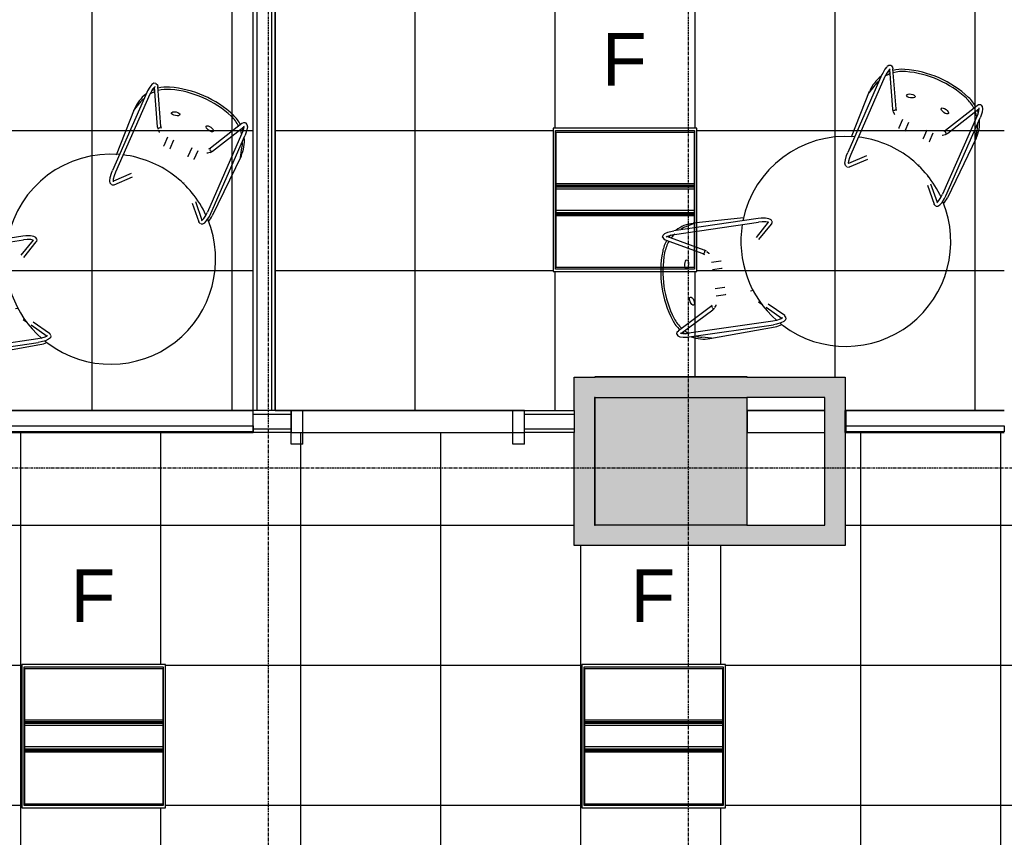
# Model space of a CAD drawing. Header units: inches. Extents: x 29752 to 32426, y -178 to 5722.
# Drawn here: x 30801.7 to 30970.5, y 5370.4 to 5510.6 of the extents above; entities that cross this region are included whole.
import ezdxf

# ---------------------------------------------------------------- set-up
doc = ezdxf.new("R2010")
doc.units = ezdxf.units.IN
doc.header["$MEASUREMENT"] = 0
doc.linetypes.add('Grid Line 1_2_', pattern=[0.875, 0.5, -0.125, 0.125, -0.125])
for name, color, linetype, lineweight in [('1900 Duke Street_2nd Flr_LINKED_dwg', 8, 'Continuous', 9), ('A-CLNG', 13, 'Continuous', 13), ('A-CLNG-PATT', 13, 'Continuous', 13), ('A-DOOR', 31, 'Continuous', 13), ('A-DOOR-FRAM', 31, 'Continuous', 20), ('A-GLAZ-CURT', 52, 'Continuous', 9), ('A-WALL', 113, 'Continuous', 13), ('A-WALL-PATT', 111, 'Continuous', 13), ('AE-WALLS-TENANT', 7, 'Continuous', 9), ('E-LITE-EQPM', 33, 'Continuous', 9), ('E-LITE-EQPM-IDEN', 33, 'Continuous', 9), ('I-FURN', 30, 'Continuous', 9), ('I-WALL', 2, 'Continuous', 13), ('S-GRID', 1, 'Continuous', 9)]:
    doc.layers.add(name, color=color, linetype=linetype, lineweight=lineweight)
doc.styles.add('Arial', font='arial.ttf', dxfattribs={"height": 9})
pattern_1 = [(0, (0, 0), (30.72, 7.68), [1.267, -21.773, 1.267, -21.773, -122.88]), (0, (0, 0), (30.72, 7.68), [-46.08, 1.267, -44.813, 1.267, -21.773, -53.76]), (0, (0, 0), (30.72, 7.68), [-115.2, 1.267, -14.093, 1.267, -37.133]), (120, (11.52, 3.84), (-22.0110751, 22.7643004), [1.267, -21.773, 1.267, -21.773, -122.88]), (120, (11.52, 3.84), (-22.0110751, 22.7643004), [-46.08, 1.267, -44.813, 1.267, -21.773, -53.76]), (120, (11.52, 3.84), (-22.0110751, 22.7643004), [-115.2, 1.267, -14.093, 1.267, -37.133]), (240, (15.36, 19.2), (-8.7089249, -30.4443004), [1.267, -21.773, 1.267, -21.773, -122.88]), (240, (15.36, 19.2), (-8.7089249, -30.4443004), [-46.08, 1.267, -44.813, 1.267, -21.773, -53.76]), (240, (15.36, 19.2), (-8.7089249, -30.4443004), [-115.2, 1.267, -14.093, 1.267, -37.133])]

# ---------------------------------------------------------------- blocks, each defined once
blk = doc.blocks.new('1900 Duke Street_2nd Flr_LINKED_dwg-5565117-FIRST FLOOR')
at = {"layer": 'AE-WALLS-TENANT'}
blk.add_line((1827.96, 1061), (1827.96, 1064.75), dxfattribs=at)
blk = doc.blocks.new('MEZ-Round_Top-Davis_Furniture-2 - 36x36x29-R-V5-FIRST FLOOR')
at = {"layer": 'I-FURN'}
for start, end in [(90, 119.8961), (61.5866, 90), (121.9688, 205.4242), (270, 59.1349), (207.4564, 265.6077), (267.9383, 270)]:
    blk.add_arc((0, 0), 18, start, end, dxfattribs=at)
blk = doc.blocks.new('HighTower_Eyes_Guest1 - HighTower_Eyes_Guest-V6-FIRST FLOOR')
at = {"layer": 'I-FURN'}
for p, q in [((-8.33, 8.67), (-6.04, 6.22)), ((-5.59, 6.65), (-7.92, 9.15)), ((7.92, 9.15), (5.59, 6.65)), ((6.04, 6.22), (8.32, 8.66)), ((-9.98, -4.11), (-9.58, 7.25)), ((-9.2, 7.02), (-9.2, -7.57)), ((-8.57, -7.57), (-8.57, 7.02)), ((8.57, 7.02), (8.57, -7.57)), ((9.2, -7.57), (9.2, 7.02)), ((-5.18, 5.3), (-5.12, 5.24)), ((-5.13, 5.25), (-4.92, 5.02)), ((-2.86, 4.23), (-2.86, 3.98)), ((9.68, 4.29), (9.98, -4.11)), ((-2.86, -0.3), (-2.86, -0.38)), ((-2.86, -0.38), (-2.86, -1.98)), ((-1.68, -0.38), (-1.68, -0.3)), ((-1.68, -1.98), (-1.68, -0.38)), ((1.68, -0.27), (1.68, -0.38)), ((1.68, -0.38), (1.68, -1.98)), ((2.86, -0.38), (2.86, -0.3)), ((2.86, -1.98), (2.86, -0.38)), ((-5.18, -2.92), (-8.39, -8.9)), ((-7.88, -9.26), (-4.63, -3.21)), ((-4.92, -2.56), (-5.14, -2.87)), ((-4.92, -2.56), (-4.89, -2.53)), ((-4.65, -3.26), (-4.41, -2.93)), ((4.41, -2.93), (4.65, -3.26)), ((4.62, -3.2), (7.88, -9.26)), ((5.12, -2.85), (4.92, -2.56)), ((8.39, -8.9), (5.17, -2.9)), ((-9.97, -3.84), (-9.57, -5.45)), ((9.97, -3.84), (9.57, -5.45))]:
    blk.add_line(p, q, dxfattribs=at)
at = {"layer": 'I-FURN', "flags": 128}
for points in [[(-8.39, 9.3), (-8.67, 9.19), (-8.9, 8.85), (-9.07, 8.31), (-9.18, 7.55), (-9.2, 7.02)], [(-8.25, 8.73), (-8.32, 8.62), (-8.44, 8.27), (-8.54, 7.66), (-8.57, 7.02)], [(-8.32, 9.33), (-7.96, 9.19), (-7.92, 9.15)], [(8.32, 9.33), (7.96, 9.19), (7.92, 9.15)], [(8.25, 8.73), (8.32, 8.62), (8.44, 8.27), (8.54, 7.66), (8.57, 7.02)], [(8.39, 9.3), (8.67, 9.19), (8.9, 8.85), (9.07, 8.31), (9.18, 7.55), (9.2, 7.02)], [(-4.85, -2.5), (-4.51, -2.22), (-4.44, -2.19)], [(4.85, -2.5), (4.51, -2.22), (4.44, -2.19)], [(-8.39, -9.63), (-8.73, -9.49), (-8.95, -9.15), (-9.11, -8.61), (-9.19, -7.87), (-9.2, -7.57)], [(-8.3, -9.03), (-8.37, -8.92), (-8.48, -8.56), (-8.56, -7.96), (-8.57, -7.57)], [(8.3, -9.03), (8.37, -8.92), (8.48, -8.56), (8.56, -7.96), (8.57, -7.57)], [(8.96, -9.11), (9.11, -8.61), (9.19, -7.87), (9.2, -7.57)], [(-8.39, -9.63), (-8.05, -9.49), (-7.88, -9.26)], [(8.39, -9.63), (8.05, -9.49), (7.88, -9.26)], [(8.39, -9.63), (8.73, -9.49), (8.93, -9.18)]]:
    blk.add_lwpolyline(points, dxfattribs=at)
at = {"layer": 'I-FURN'}
for centre, radius, start, end in [((-4.58, 7.08), 5, 164.1139, 178), ((-3.98, -4.32), 6, 178, 209.1866), ((3.98, -4.32), 6, 330.8167, 2), ((-3.75, -4), 6, 194, 202.8707), ((3.75, -4), 6, 337.1468, 346), ((-3.75, -4), 6, 215.8902, 224.3964), ((-3.98, -4.32), 6, 220.2362, 225.1278), ((3.75, -4), 6, 315.6037, 324.1108), ((3.98, -4.32), 6, 314.8722, 319.7638), ((-3.98, -4.32), 6, 231.1756, 250.5275), ((-3.75, -4), 6, 230.6301, 251.1082), ((0, 6.94), 17.94, 250.5275, 289.4725), ((0, 6.94), 17.94, 250.5275, 289.4725), ((0, 6.94), 17.57, 251.1082, 288.8918), ((3.75, -4), 6, 288.8918, 309.3845), ((3.98, -4.32), 6, 289.4725, 308.831)]:
    blk.add_arc(centre, radius, start, end, dxfattribs=at)
for centre, major_axis, ratio, start_param, end_param in [((-4.9, 5.45), (0.228, 0.213), 0.916448, 3.13187, 3.917268), ((-4.9, -3.07), (-0.275, 0.148), 0.846149, 5.894386, 6.283185), ((-4.91, -3.08), (-0.255, 0.181), 0.826969, 4.981649, 5.243448), ((-4.91, -3.08), (-0.255, 0.181), 0.826969, 3.672652, 4.719849), ((-4.91, -3.08), (-0.255, 0.181), 0.826969, 3.141593, 3.410852), ((4.91, -3.08), (0.255, 0.181), 0.826969, 2.348734, 2.610534), ((4.91, -3.08), (0.255, 0.181), 0.826969, 2.610534, 3.141593), ((4.91, -3.08), (0.255, 0.181), 0.826969, 1.147513, 2.086935), ((4.9, -3.05), (0.275, 0.148), 0.846149, 6.241028, 6.701117)]:
    blk.add_ellipse(centre, major_axis=major_axis, ratio=ratio, start_param=start_param, end_param=end_param, dxfattribs=at)
for centre, major_axis in [((-3.19, -6.22), (-0.731, 0.169)), ((3.19, -6.22), (0.731, 0.169))]:
    blk.add_ellipse(centre, major_axis=major_axis, ratio=0.429347, dxfattribs=at)
blk = doc.blocks.new('HighTower_Eyes_Guest1 - HighTower_Eyes_Guest-V7-FIRST FLOOR')
at = {"layer": 'I-FURN'}
for p, q in [((-8.39, 8.9), (-5.18, 2.92)), ((-4.63, 3.21), (-7.88, 9.26)), ((7.88, 9.26), (4.62, 3.2)), ((5.17, 2.9), (8.39, 8.9)), ((-9.2, 7.57), (-9.2, -7.02)), ((-8.57, -7.02), (-8.57, 7.57)), ((8.57, 7.57), (8.57, -7.02)), ((9.2, -7.02), (9.2, 7.57)), ((-9.97, 3.84), (-9.57, 5.45)), ((9.97, 3.84), (9.57, 5.45)), ((-9.98, 4.11), (-9.58, -7.25)), ((9.67, -4.57), (9.98, 4.11)), ((-5.14, 2.87), (-4.92, 2.56)), ((-4.41, 2.93), (-4.65, 3.26)), ((-2.86, 1.98), (-2.86, 0.38)), ((-1.68, 0.38), (-1.68, 1.98)), ((1.68, 1.98), (1.68, 0.38)), ((2.86, 0.38), (2.86, 1.98)), ((4.65, 3.26), (4.41, 2.93)), ((4.92, 2.56), (5.12, 2.85)), ((-2.86, 0.38), (-2.86, 0.3)), ((-1.68, 0.3), (-1.68, 0.38)), ((1.68, 0.38), (1.68, 0.3)), ((2.86, 0.3), (2.86, 0.38)), ((-4.93, -5.04), (-5.13, -5.25)), ((-2.86, -3.98), (-2.86, -4.45)), ((-1.68, -4.04), (-1.68, -3.94)), ((-6.04, -6.22), (-8.33, -8.67)), ((-7.92, -9.15), (-5.59, -6.65)), ((-5.12, -5.24), (-5.49, -5.63)), ((5.59, -6.65), (7.92, -9.15)), ((8.32, -8.66), (6.04, -6.22))]:
    blk.add_line(p, q, dxfattribs=at)
at = {"layer": 'I-FURN', "flags": 128}
for points in [[(-8.39, 9.63), (-8.73, 9.49), (-8.95, 9.15), (-9.11, 8.61), (-9.19, 7.87), (-9.2, 7.57)], [(-8.3, 9.03), (-8.37, 8.92), (-8.48, 8.56), (-8.56, 7.96), (-8.57, 7.57)], [(-8.39, 9.63), (-8.05, 9.49), (-7.88, 9.26)], [(8.39, 9.63), (8.05, 9.49), (7.88, 9.26)], [(8.3, 9.03), (8.37, 8.92), (8.48, 8.56), (8.56, 7.96), (8.57, 7.57)], [(8.39, 9.63), (8.73, 9.49), (8.95, 9.15), (9.11, 8.61), (9.19, 7.87), (9.2, 7.57)], [(-4.85, 2.5), (-4.51, 2.22), (-4.44, 2.19)], [(4.85, 2.5), (4.51, 2.22), (4.44, 2.19)], [(-8.39, -9.3), (-8.67, -9.19), (-8.9, -8.85), (-9.07, -8.31), (-9.18, -7.55), (-9.2, -7.02)], [(-8.25, -8.73), (-8.32, -8.62), (-8.44, -8.27), (-8.54, -7.66), (-8.57, -7.02)], [(8.25, -8.73), (8.32, -8.62), (8.44, -8.27), (8.54, -7.66), (8.57, -7.02)], [(8.39, -9.3), (8.67, -9.19), (8.9, -8.85), (9.07, -8.31), (9.18, -7.55), (9.2, -7.02)], [(-8.32, -9.33), (-7.96, -9.19), (-7.92, -9.15)], [(8.32, -9.33), (7.96, -9.19), (7.92, -9.15)]]:
    blk.add_lwpolyline(points, dxfattribs=at)
at = {"layer": 'I-FURN'}
for centre, radius, start, end in [((0, -6.94), 17.94, 70.5275, 109.4725), ((0, -6.94), 17.94, 70.5275, 109.4725), ((0, -6.94), 17.57, 71.1082, 108.8918), ((-3.98, 4.32), 6, 134.8722, 139.7638), ((-3.98, 4.32), 6, 109.4725, 128.8244), ((-3.75, 4), 6, 108.8918, 129.3699), ((3.75, 4), 6, 50.6155, 71.1082), ((3.98, 4.32), 6, 51.169, 70.5275), ((3.98, 4.32), 6, 40.2362, 45.1278), ((-3.98, 4.32), 6, 150.8134, 182), ((-3.75, 4), 6, 135.6036, 144.1098), ((3.75, 4), 6, 35.8892, 44.3963), ((3.98, 4.32), 6, 358, 29.1833), ((-3.75, 4), 6, 157.1293, 166), ((3.75, 4), 6, 14, 22.8532), ((-4.58, -7.08), 5, 182, 195.8861)]:
    blk.add_arc(centre, radius, start, end, dxfattribs=at)
for centre, major_axis in [((-3.19, 6.22), (0.731, 0.169)), ((3.19, 6.22), (-0.731, 0.169))]:
    blk.add_ellipse(centre, major_axis=major_axis, ratio=0.429347, dxfattribs=at)
for centre, major_axis, ratio, start_param, end_param in [((-4.9, 3.07), (0.275, 0.148), 0.846149, 3.361235, 3.623034), ((-4.91, 3.08), (0.255, 0.181), 0.826969, 3.472631, 3.657731), ((-4.91, 3.08), (0.255, 0.181), 0.826969, 3.751439, 3.919531), ((-4.91, 3.08), (0.255, 0.181), 0.826969, 4.02161, 4.18133), ((-4.91, 3.08), (0.255, 0.181), 0.826969, 4.704929, 5.752126), ((-4.91, 3.08), (0.255, 0.181), 0.826969, 6.013926, 6.283185), ((4.91, 3.08), (-0.255, 0.181), 0.826969, 0, 0.531059), ((4.91, 3.08), (-0.255, 0.181), 0.826969, 0.531059, 2.261027), ((4.9, 3.05), (-0.275, 0.148), 0.846149, 2.46333, 3.141593), ((-4.9, -5.45), (-0.228, 0.213), 0.916448, 5.769309, 6.292908), ((-4.9, -5.45), (-0.228, 0.213), 0.916448, 5.50751, 5.682501), ((-4.9, -5.45), (-0.228, 0.213), 0.916448, 5.24571, 5.418936), ((-4.9, -5.45), (-0.228, 0.213), 0.916448, 4.983911, 5.155535)]:
    blk.add_ellipse(centre, major_axis=major_axis, ratio=ratio, start_param=start_param, end_param=end_param, dxfattribs=at)
blk = doc.blocks.new('MEZ-Round_Top-Davis_Furniture-2 - 36x36x29-R-5845483-FIRST FLOOR')
at = {"layer": 'I-FURN'}
for start, end in [(90, 119.8961), (61.5866, 90), (121.9688, 205.4242), (270, 59.1349), (207.4564, 265.7435), (267.9383, 270)]:
    blk.add_arc((0, 0), 18, start, end, dxfattribs=at)
blk = doc.blocks.new('HighTower_Eyes_Guest1 - HighTower_Eyes_Guest-V8-FIRST FLOOR')
at = {"layer": 'I-FURN'}
for p, q in [((-8.33, 8.67), (-6.04, 6.22)), ((-5.59, 6.65), (-7.92, 9.15)), ((7.92, 9.15), (5.59, 6.65)), ((6.04, 6.22), (8.32, 8.66)), ((-9.98, -4.11), (-9.58, 7.25)), ((-9.2, 7.02), (-9.2, -7.57)), ((-8.57, -7.57), (-8.57, 7.02)), ((8.57, 7.02), (8.57, -7.57)), ((9.2, -7.57), (9.2, 7.02)), ((-5.18, 5.3), (-5.12, 5.24)), ((-5.13, 5.25), (-4.93, 5.04)), ((-2.86, 4.23), (-2.86, 3.98)), ((9.68, 4.29), (9.98, -4.11)), ((-2.86, -0.3), (-2.86, -0.38)), ((-2.86, -0.38), (-2.86, -1.98)), ((-1.68, -0.38), (-1.68, -0.3)), ((-1.68, -1.98), (-1.68, -0.38)), ((1.68, -0.3), (1.68, -0.38)), ((1.68, -0.38), (1.68, -1.98)), ((2.86, -0.38), (2.86, -0.3)), ((2.86, -1.98), (2.86, -0.38)), ((-5.18, -2.92), (-8.39, -8.9)), ((-7.88, -9.26), (-4.63, -3.21)), ((-4.92, -2.56), (-5.14, -2.87)), ((-4.92, -2.56), (-4.89, -2.53)), ((-4.65, -3.26), (-4.41, -2.93)), ((4.41, -2.93), (4.65, -3.26)), ((4.62, -3.2), (7.88, -9.26)), ((5.12, -2.85), (4.92, -2.56)), ((8.39, -8.9), (5.17, -2.9)), ((-9.97, -3.84), (-9.57, -5.45)), ((9.97, -3.84), (9.57, -5.45))]:
    blk.add_line(p, q, dxfattribs=at)
at = {"layer": 'I-FURN', "flags": 128}
for points in [[(-8.39, 9.3), (-8.67, 9.19), (-8.9, 8.85), (-9.07, 8.31), (-9.18, 7.55), (-9.2, 7.02)], [(-8.25, 8.73), (-8.32, 8.62), (-8.44, 8.27), (-8.54, 7.66), (-8.57, 7.02)], [(-8.32, 9.33), (-7.96, 9.19), (-7.92, 9.15)], [(8.32, 9.33), (7.96, 9.19), (7.92, 9.15)], [(8.25, 8.73), (8.32, 8.62), (8.44, 8.27), (8.54, 7.66), (8.57, 7.02)], [(8.39, 9.3), (8.67, 9.19), (8.9, 8.85), (9.07, 8.31), (9.18, 7.55), (9.2, 7.02)], [(-4.85, -2.5), (-4.51, -2.22), (-4.44, -2.19)], [(4.85, -2.5), (4.51, -2.22), (4.44, -2.19)], [(-8.39, -9.63), (-8.73, -9.49), (-8.95, -9.15), (-9.11, -8.61), (-9.19, -7.87), (-9.2, -7.57)], [(-8.3, -9.03), (-8.37, -8.92), (-8.48, -8.56), (-8.56, -7.96), (-8.57, -7.57)], [(8.3, -9.03), (8.37, -8.92), (8.48, -8.56), (8.56, -7.96), (8.57, -7.57)], [(8.39, -9.63), (8.73, -9.49), (8.95, -9.15), (9.11, -8.61), (9.19, -7.87), (9.2, -7.57)], [(-8.39, -9.63), (-8.05, -9.49), (-7.88, -9.26)], [(8.39, -9.63), (8.05, -9.49), (7.88, -9.26)]]:
    blk.add_lwpolyline(points, dxfattribs=at)
at = {"layer": 'I-FURN'}
for centre, radius, start, end in [((-4.58, 7.08), 5, 164.1139, 178), ((-3.98, -4.32), 6, 178, 209.1866), ((3.98, -4.32), 6, 330.8167, 2), ((-3.75, -4), 6, 194, 202.8707), ((3.75, -4), 6, 337.1468, 346), ((-3.75, -4), 6, 215.8902, 224.3964), ((-3.98, -4.32), 6, 220.2362, 225.1278), ((3.75, -4), 6, 315.6037, 324.1108), ((3.98, -4.32), 6, 314.8722, 319.7638), ((-3.98, -4.32), 6, 231.1756, 250.5275), ((-3.75, -4), 6, 230.6301, 251.1082), ((0, 6.94), 17.94, 250.5275, 289.4725), ((0, 6.94), 17.94, 250.5275, 289.4725), ((0, 6.94), 17.57, 251.1082, 288.8918), ((3.75, -4), 6, 288.8918, 309.3845), ((3.98, -4.32), 6, 289.4725, 308.831)]:
    blk.add_arc(centre, radius, start, end, dxfattribs=at)
for centre, major_axis, ratio, start_param, end_param in [((-4.9, 5.45), (0.228, 0.213), 0.916448, 3.13187, 3.917268), ((-4.9, -3.07), (-0.275, 0.148), 0.846149, 5.894386, 6.283185), ((-4.91, -3.08), (-0.255, 0.181), 0.826969, 4.981649, 5.243448), ((-4.91, -3.08), (-0.255, 0.181), 0.826969, 3.672652, 4.719849), ((-4.91, -3.08), (-0.255, 0.181), 0.826969, 3.141593, 3.410852), ((4.91, -3.08), (0.255, 0.181), 0.826969, 2.348734, 2.610534), ((4.91, -3.08), (0.255, 0.181), 0.826969, 2.610534, 3.141593), ((4.91, -3.08), (0.255, 0.181), 0.826969, 1.147513, 2.086935), ((4.9, -3.05), (0.275, 0.148), 0.846149, 6.241028, 6.701117)]:
    blk.add_ellipse(centre, major_axis=major_axis, ratio=ratio, start_param=start_param, end_param=end_param, dxfattribs=at)
for centre, major_axis in [((-3.19, -6.22), (-0.731, 0.169)), ((3.19, -6.22), (0.731, 0.169))]:
    blk.add_ellipse(centre, major_axis=major_axis, ratio=0.429347, dxfattribs=at)
blk = doc.blocks.new('HighTower_Eyes_Guest1 - HighTower_Eyes_Guest-V9-FIRST FLOOR')
at = {"layer": 'I-FURN'}
for p, q in [((-8.39, 8.9), (-5.18, 2.92)), ((-4.63, 3.21), (-7.88, 9.26)), ((7.88, 9.26), (4.62, 3.2)), ((5.17, 2.9), (8.39, 8.9)), ((-9.2, 7.57), (-9.2, -7.02)), ((-8.57, -7.02), (-8.57, 7.57)), ((8.57, 7.57), (8.57, -7.02)), ((9.2, -7.02), (9.2, 7.57)), ((-9.97, 3.84), (-9.57, 5.45)), ((9.97, 3.84), (9.57, 5.45)), ((-9.98, 4.11), (-9.58, -7.25)), ((9.67, -4.57), (9.98, 4.11)), ((-5.14, 2.87), (-4.92, 2.56)), ((-4.41, 2.93), (-4.65, 3.26)), ((-2.86, 1.98), (-2.86, 0.38)), ((-1.68, 0.38), (-1.68, 1.98)), ((1.68, 1.98), (1.68, 0.38)), ((2.86, 0.38), (2.86, 1.98)), ((4.65, 3.26), (4.41, 2.93)), ((4.92, 2.56), (5.12, 2.85)), ((-2.86, 0.38), (-2.86, 0.3)), ((-1.68, 0.3), (-1.68, 0.38)), ((1.68, 0.38), (1.68, 0.3)), ((2.86, 0.3), (2.86, 0.38)), ((-4.93, -5.04), (-5.13, -5.25)), ((-2.86, -3.98), (-2.86, -4.45)), ((-1.68, -4.04), (-1.68, -3.98)), ((-6.04, -6.22), (-8.33, -8.67)), ((-7.92, -9.15), (-5.59, -6.65)), ((-5.12, -5.24), (-5.49, -5.63)), ((5.59, -6.65), (7.92, -9.15)), ((8.32, -8.66), (6.04, -6.22))]:
    blk.add_line(p, q, dxfattribs=at)
at = {"layer": 'I-FURN', "flags": 128}
for points in [[(-8.39, 9.63), (-8.73, 9.49), (-8.95, 9.15), (-9.11, 8.61), (-9.19, 7.87), (-9.2, 7.57)], [(-8.3, 9.03), (-8.37, 8.92), (-8.48, 8.56), (-8.56, 7.96), (-8.57, 7.57)], [(-8.39, 9.63), (-8.05, 9.49), (-7.88, 9.26)], [(8.39, 9.63), (8.05, 9.49), (7.88, 9.26)], [(8.3, 9.03), (8.37, 8.92), (8.48, 8.56), (8.56, 7.96), (8.57, 7.57)], [(8.39, 9.63), (8.73, 9.49), (8.95, 9.15), (9.11, 8.61), (9.19, 7.87), (9.2, 7.57)], [(-4.85, 2.5), (-4.51, 2.22), (-4.44, 2.19)], [(4.85, 2.5), (4.51, 2.22), (4.44, 2.19)], [(-8.39, -9.3), (-8.67, -9.19), (-8.9, -8.85), (-9.07, -8.31), (-9.18, -7.55), (-9.2, -7.02)], [(-8.25, -8.73), (-8.32, -8.62), (-8.44, -8.27), (-8.54, -7.66), (-8.57, -7.02)], [(8.25, -8.73), (8.32, -8.62), (8.44, -8.27), (8.54, -7.66), (8.57, -7.02)], [(8.39, -9.3), (8.67, -9.19), (8.9, -8.85), (9.07, -8.31), (9.18, -7.55), (9.2, -7.02)], [(-8.32, -9.33), (-7.96, -9.19), (-7.92, -9.15)], [(8.32, -9.33), (7.96, -9.19), (7.92, -9.15)]]:
    blk.add_lwpolyline(points, dxfattribs=at)
at = {"layer": 'I-FURN'}
for centre, radius, start, end in [((0, -6.94), 17.94, 70.5275, 109.4725), ((0, -6.94), 17.94, 70.5275, 109.4725), ((0, -6.94), 17.57, 71.1082, 108.8918), ((-3.98, 4.32), 6, 134.8722, 139.7638), ((-3.98, 4.32), 6, 109.4725, 128.8244), ((-3.75, 4), 6, 108.8918, 129.3699), ((3.75, 4), 6, 50.6155, 71.1082), ((3.98, 4.32), 6, 51.169, 70.5275), ((3.98, 4.32), 6, 40.2362, 45.1278), ((-3.98, 4.32), 6, 150.8134, 182), ((-3.75, 4), 6, 135.6036, 144.1098), ((3.75, 4), 6, 35.8892, 44.3963), ((3.98, 4.32), 6, 358, 29.1833), ((-3.75, 4), 6, 157.1293, 166), ((3.75, 4), 6, 14, 22.8532), ((-4.58, -7.08), 5, 182, 195.8861)]:
    blk.add_arc(centre, radius, start, end, dxfattribs=at)
for centre, major_axis in [((-3.19, 6.22), (0.731, 0.169)), ((3.19, 6.22), (-0.731, 0.169))]:
    blk.add_ellipse(centre, major_axis=major_axis, ratio=0.429347, dxfattribs=at)
for centre, major_axis, ratio, start_param, end_param in [((-4.9, 3.07), (0.275, 0.148), 0.846149, 3.361235, 3.623034), ((-4.91, 3.08), (0.255, 0.181), 0.826969, 3.472631, 3.657731), ((-4.91, 3.08), (0.255, 0.181), 0.826969, 3.751439, 3.919531), ((-4.91, 3.08), (0.255, 0.181), 0.826969, 4.02161, 4.18133), ((-4.91, 3.08), (0.255, 0.181), 0.826969, 4.704929, 5.752126), ((-4.91, 3.08), (0.255, 0.181), 0.826969, 6.013926, 6.283185), ((4.91, 3.08), (-0.255, 0.181), 0.826969, 0, 0.531059), ((4.91, 3.08), (-0.255, 0.181), 0.826969, 0.531059, 2.261027), ((4.9, 3.05), (-0.275, 0.148), 0.846149, 2.46333, 3.141593), ((-4.9, -5.45), (-0.228, 0.213), 0.916448, 6.031109, 6.292908), ((-4.9, -5.45), (-0.228, 0.213), 0.916448, 5.769309, 5.985809), ((-4.9, -5.45), (-0.228, 0.213), 0.916448, 5.50751, 5.682501), ((-4.9, -5.45), (-0.228, 0.213), 0.916448, 5.24571, 5.418936), ((-4.9, -5.45), (-0.228, 0.213), 0.916448, 4.983911, 5.155535)]:
    blk.add_ellipse(centre, major_axis=major_axis, ratio=ratio, start_param=start_param, end_param=end_param, dxfattribs=at)
blk = doc.blocks.new('Single Flush - OTJ_SOLIDFLUSH_ALUM-5854609-FIRST FLOOR')
at = {"layer": 'A-DOOR-FRAM'}
for p, q in [((-20, 3.875), (-20, -1.875)), ((-20, 3.875), (-18, 3.875)), ((-18, 3.875), (-18, -1.875)), ((18.000004, 3.875), (18.000004, -1.875)), ((18.000004, 3.875), (20.000004, 3.875)), ((20.000004, 3.875), (20.000004, -1.875)), ((-20, -1.875), (-18, -1.875)), ((18.000004, -1.875), (20.000004, -1.875))]:
    blk.add_line(p, q, dxfattribs=at)
blk = doc.blocks.new('System Panel - Glazed-6073829-FIRST FLOOR')
at = {"layer": 'A-GLAZ-CURT', "lineweight": 13}
for p, q in [((-40.375, -1.75), (-40.375, -0.75)), ((-40.375, -0.75), (40.375, -0.75)), ((40.375, -0.75), (40.375, -1.75)), ((40.375, -1.75), (-40.375, -1.75))]:
    blk.add_line(p, q, dxfattribs=at)
blk = doc.blocks.new('System Panel - Glazed-6073234-FIRST FLOOR')
at = {"layer": 'A-GLAZ-CURT', "lineweight": 13}
for p, q in [((-13.59, -1.75), (-13.59, -0.75)), ((-13.59, -0.75), (13.59, -0.75)), ((13.59, -0.75), (13.59, -1.75)), ((13.59, -1.75), (-13.59, -1.75))]:
    blk.add_line(p, q, dxfattribs=at)
blk = doc.blocks.new('L-Recessed-Axis-Plano - 2 X 2-4550865-FIRST FLOOR')
at = {"layer": 'E-LITE-EQPM'}
for p, q in [((11.91, 11.87), (-11.91, 11.87)), ((-11.91, 11.87), (-11.91, -11.88)), ((11.91, -11.88), (11.91, 11.87)), ((-11.88, -11.56), (-11.88, 11.56)), ((-11.88, 11.56), (11.87, 11.56)), ((11.87, 11.56), (11.87, -11.56)), ((-11.88, 2.74), (11.87, 2.74)), ((11.87, 2.51), (-11.88, 2.51)), ((-11.88, 2.3), (11.87, 2.3)), ((-11.88, 2.2), (11.87, 2.2)), ((-11.88, 1.83), (11.87, 1.83)), ((-11.88, -1.83), (11.87, -1.83)), ((-11.88, -2.2), (11.87, -2.2)), ((-11.88, -2.3), (11.87, -2.3)), ((-11.88, -2.51), (11.87, -2.51)), ((-11.88, -2.74), (11.87, -2.74)), ((11.87, -11.56), (-11.88, -11.56)), ((-11.91, -11.88), (11.91, -11.88))]:
    blk.add_line(p, q, dxfattribs=at)

msp = doc.modelspace()

# ---------------------------------------------------------------- hatches: boundary and pattern name
at = {"layer": 'A-CLNG-PATT'}
h = msp.add_hatch(dxfattribs=at)
h.set_pattern_fill('FP_6', color=256, style=0, pattern_type=2)
h.set_pattern_definition([(270, (30766.112, 5539.56), (-24, -1e-15), []), (180, (30766.112, 5539.56), (3e-15, 24), [])])
h.paths.add_polyline_path([(30720.99, 5443.56), (30841.74, 5443.56), (30841.74, 5599.56), (30842.36, 5599.56), (30842.36, 5599.69), (30830.36, 5599.69), (30830.36, 5625.19), (30802.55, 5625.19), (30802.55, 5631.19), (30718.11, 5631.19), (30718.11, 5443.56)], flags=0)
h.paths.add_polyline_path([(30790.3, 5467.4), (30765.67, 5467.4), (30765.67, 5491.97), (30790.3, 5491.97), (30790.3, 5471.5)], flags=0)
h.paths.add_polyline_path([(30790.3, 5563.4), (30765.67, 5563.4), (30765.67, 5587.97), (30790.3, 5587.97)], flags=0)
h = msp.add_hatch(dxfattribs=at)
h.set_pattern_fill('FP_7', color=256, style=0, pattern_type=2)
h.set_pattern_definition([(90, (30893.487, 5539.56), (24, -1e-15), []), (0, (30893.487, 5539.56), (0, -24), [])])
h.paths.add_polyline_path([(30848.24, 5443.56), (30896.76, 5443.56), (30896.76, 5449.31), (30900.38, 5449.31), (30900.38, 5449.44), (30926.38, 5449.44), (30926.38, 5449.31), (30943.22, 5449.31), (30943.22, 5443.56), (30970.52, 5443.56), (30970.52, 5631.69), (30886.17, 5631.69), (30886.17, 5625.19), (30858.36, 5625.19), (30858.35, 5599.69), (30845.49, 5599.69), (30845.49, 5443.56)], flags=0)
h.paths.add_polyline_path([(30900.26, 5443.56), (30900.38, 5443.56), (30900.38, 5445.81), (30900.26, 5445.81)], flags=0)
h.paths.add_polyline_path([(30926.38, 5443.56), (30939.72, 5443.56), (30939.72, 5445.81), (30926.38, 5445.81)], flags=0)
h.paths.add_polyline_path([(30901.38, 5467.4), (30893.17, 5467.4), (30893.17, 5491.97), (30917.8, 5491.97), (30917.8, 5467.4), (30907.89, 5467.4)], flags=0)
h.paths.add_polyline_path([(30893.17, 5563.4), (30893.17, 5587.97), (30917.8, 5587.97), (30917.8, 5563.4), (30914.4, 5563.4)], flags=0)
h = msp.add_hatch(dxfattribs=at)
h.set_pattern_fill('FP_13', color=256, style=0, pattern_type=2)
h.set_pattern_definition([(0, (30729.893, 4895.936), (0, -24), []), (270, (30729.893, 4895.936), (-24, -1e-15), [])])
h.paths.add_polyline_path([(30497.59, 4391.69), (30510.55, 4391.69), (30510.55, 4391.81), (30542.36, 4391.81), (30542.36, 4417.69), (30570.36, 4417.69), (30570.36, 4391.81), (30902.4, 4391.81), (30902.4, 4417.69), (30930.4, 4417.69), (30930.4, 4391.81), (31013.92, 4391.81), (31013.92, 4391.69), (31022.24, 4391.73), (31022.24, 4417.69), (31022.49, 4417.69), (31022.49, 4626.32), (31347.05, 4626.32), (31347.05, 4626.45), (31372.8, 4626.45), (31372.8, 4826.64), (31347.05, 4826.64), (31347.05, 4854.64), (31372.8, 4854.64), (31372.8, 5330.06), (31347.05, 5330.07), (31347.05, 5358.06), (31365.05, 5358.06), (31365.05, 5398.44), (31370.55, 5398.44), (31370.55, 5423.19), (31351.55, 5423.19), (31351.55, 5439.81), (30943.22, 5439.81), (30943.22, 5420.44), (30896.76, 5420.44), (30896.76, 5439.81), (30570.3, 5439.81), (30570.3, 5419.69), (30542.3, 5419.69), (30542.3, 5445.73), (30210.42, 5445.69), (30210.4, 5405.73), (30179.74, 5405.73), (30179.74, 5405.37), (30180.42, 5405.37), (30180.42, 5336.37), (30767.55, 5336.37), (30767.55, 4691.31), (30210.49, 4691.31), (30210.52, 4391.81), (30242.49, 4391.81), (30242.49, 4391.69), (30298.24, 4391.69), (30298.24, 4391.81), (30326.48, 4391.81), (30326.48, 4391.69), (30426.24, 4391.69), (30426.24, 4391.81), (30454.17, 4391.81), (30454.17, 4391.69)], flags=0)
h.paths.add_polyline_path([(30609.42, 4439.65), (30609.42, 4464.22), (30634.05, 4464.22), (30634.05, 4439.65), (30627.85, 4439.65)], flags=0)
h.paths.add_polyline_path([(30249.08, 4439.65), (30249.08, 4464.22), (30273.71, 4464.22), (30273.71, 4439.65), (30263.14, 4439.65)], flags=0)
h.paths.add_polyline_path([(30497.59, 4439.65), (30489.42, 4439.65), (30489.42, 4464.22), (30514.05, 4464.22), (30514.05, 4439.65)], flags=0)
h.paths.add_polyline_path([(30380.36, 4439.65), (30369.08, 4439.65), (30369.08, 4464.22), (30393.71, 4464.22), (30393.71, 4439.65), (30386.88, 4439.65)], flags=0)
h.paths.add_polyline_path([(30729.74, 4439.65), (30729.74, 4464.22), (30754.37, 4464.22), (30754.37, 4439.65), (30732.05, 4439.65)], flags=0)
h.paths.add_polyline_path([(30994.7, 4439.65), (30970.08, 4439.65), (30970.08, 4464.22), (30994.7, 4464.22), (30994.7, 4457.84)], flags=0)
h.paths.add_polyline_path([(30862.3, 4439.65), (30849.68, 4439.65), (30849.68, 4464.22), (30874.31, 4464.22), (30874.31, 4439.65), (30868.82, 4439.65)], flags=0)
h.paths.add_polyline_path([(30249.08, 4535.65), (30249.08, 4560.22), (30273.71, 4560.22), (30273.71, 4535.65), (30263.14, 4535.65)], flags=0)
h.paths.add_polyline_path([(30369.08, 4535.65), (30369.08, 4560.22), (30393.71, 4560.22), (30393.71, 4535.65), (30380.36, 4535.65)], flags=0)
h.paths.add_polyline_path([(30514.05, 4535.65), (30489.42, 4535.65), (30489.42, 4560.22), (30514.05, 4560.22), (30514.05, 4544.9)], flags=0)
h.paths.add_polyline_path([(30627.85, 4535.65), (30609.42, 4535.65), (30609.42, 4560.22), (30634.05, 4560.22), (30634.05, 4535.65)], flags=0)
h.paths.add_polyline_path([(30729.74, 4535.65), (30729.74, 4560.22), (30754.37, 4560.22), (30754.37, 4535.65), (30732.05, 4535.65)], flags=0)
h.paths.add_polyline_path([(30862.3, 4535.65), (30849.68, 4535.65), (30849.68, 4560.22), (30874.31, 4560.22), (30874.31, 4535.65)], flags=0)
h.paths.add_polyline_path([(30994.7, 4535.65), (30970.08, 4535.65), (30970.08, 4560.22), (30994.7, 4560.22), (30994.7, 4557.34)], flags=0)
h.paths.add_polyline_path([(30273.71, 4631.65), (30249.08, 4631.65), (30249.08, 4656.22), (30273.71, 4656.22)], flags=0)
h.paths.add_polyline_path([(30369.08, 4631.65), (30369.08, 4656.22), (30393.71, 4656.22), (30393.71, 4631.65), (30393.39, 4631.65)], flags=0)
h.paths.add_polyline_path([(30497.59, 4631.65), (30489.42, 4631.65), (30489.42, 4656.22), (30514.05, 4656.22), (30514.05, 4631.65)], flags=0)
h.paths.add_polyline_path([(30609.42, 4631.65), (30609.42, 4656.22), (30634.05, 4656.22), (30634.05, 4631.65)], flags=0)
h.paths.add_polyline_path([(30729.74, 4631.65), (30729.74, 4656.22), (30754.37, 4656.22), (30754.37, 4631.65), (30732.05, 4631.65)], flags=0)
h.paths.add_polyline_path([(30992.56, 4631.65), (30970.08, 4631.65), (30970.08, 4656.22), (30994.7, 4656.22), (30994.7, 4631.65), (30994.08, 4631.65)], flags=0)
h.paths.add_polyline_path([(30849.68, 4631.65), (30849.68, 4656.22), (30874.31, 4656.22), (30874.31, 4631.65), (30862.3, 4631.65)], flags=0)
h.paths.add_polyline_path([(31306.7, 4655.47), (31282.08, 4655.47), (31282.08, 4680.03), (31306.7, 4680.03), (31306.7, 4656.84)], flags=0)
h.paths.add_polyline_path([(31200.96, 4655.47), (31186.08, 4655.47), (31186.08, 4680.03), (31210.7, 4680.03), (31210.7, 4655.47)], flags=0)
h.paths.add_polyline_path([(31096.76, 4655.47), (31090.08, 4655.47), (31090.08, 4680.03), (31114.7, 4680.03), (31114.7, 4655.47)], flags=0)
h.paths.add_polyline_path([(30853.39, 4695.06), (30850.18, 4695.06), (30850.18, 4725.06), (30883.18, 4725.06), (30883.18, 4695.06), (30854.57, 4695.06)], flags=0)
h.paths.add_polyline_path([(31306.7, 4775.47), (31282.08, 4775.47), (31282.08, 4800.03), (31306.7, 4800.03), (31306.7, 4781.22)], flags=0)
h.paths.add_polyline_path([(31018.61, 4775.47), (30994.08, 4775.47), (30994.08, 4800.03), (31018.7, 4800.03), (31018.7, 4775.47)], flags=0)
h.paths.add_polyline_path([(31090.08, 4775.47), (31090.08, 4800.03), (31114.7, 4800.03), (31114.7, 4775.47), (31096.76, 4775.47)], flags=0)
h.paths.add_polyline_path([(31200.96, 4775.47), (31186.08, 4775.47), (31186.08, 4800.03), (31210.7, 4800.03), (31210.7, 4775.47), (31202.9, 4775.47)], flags=0)
h.paths.add_polyline_path([(30922.7, 4775.47), (30898.08, 4775.47), (30898.08, 4800.03), (30922.7, 4800.03), (30922.7, 4781.22)], flags=0)
h.paths.add_polyline_path([(30810.2, 4775.47), (30802.08, 4775.47), (30802.08, 4800.03), (30826.7, 4800.03), (30826.7, 4775.47)], flags=0)
h.paths.add_polyline_path([(30802.08, 4895.47), (30802.08, 4920.03), (30826.7, 4920.03), (30826.7, 4895.47), (30806.96, 4895.47)], flags=0)
h.paths.add_polyline_path([(30920.92, 4895.47), (30898.08, 4895.47), (30898.08, 4920.03), (30922.7, 4920.03), (30922.7, 4895.47)], flags=0)
h.paths.add_polyline_path([(31018.61, 4895.47), (30994.08, 4895.47), (30994.08, 4920.03), (31018.7, 4920.03), (31018.7, 4895.47)], flags=0)
h.paths.add_polyline_path([(31210.7, 4895.47), (31186.08, 4895.47), (31186.08, 4920.03), (31210.7, 4920.03), (31210.7, 4905.59)], flags=0)
h.paths.add_polyline_path([(31090.08, 4895.47), (31090.08, 4920.03), (31114.7, 4920.03), (31114.7, 4895.47), (31096.76, 4895.47)], flags=0)
h.paths.add_polyline_path([(31282.08, 4895.47), (31282.08, 4920.03), (31306.7, 4920.03), (31306.7, 4895.47), (31292.14, 4895.47)], flags=0)
h.paths.add_polyline_path([(30802.08, 5015.47), (30802.08, 5040.03), (30826.7, 5040.03), (30826.7, 5015.47), (30810.2, 5015.47)], flags=0)
h.paths.add_polyline_path([(30898.08, 5015.47), (30898.08, 5040.03), (30922.7, 5040.03), (30922.7, 5015.47), (30914.4, 5015.47)], flags=0)
h.paths.add_polyline_path([(31305.17, 5015.47), (31282.08, 5015.47), (31282.08, 5040.03), (31306.7, 5040.03), (31306.7, 5015.47)], flags=0)
h.paths.add_polyline_path([(31114.7, 5015.47), (31090.08, 5015.47), (31090.08, 5040.03), (31114.7, 5040.03)], flags=0)
h.paths.add_polyline_path([(31018.7, 5015.47), (30994.08, 5015.47), (30994.08, 5040.03), (31018.7, 5040.03)], flags=0)
h.paths.add_polyline_path([(31210.7, 5015.47), (31186.08, 5015.47), (31186.08, 5040.03), (31210.7, 5040.03)], flags=0)
h.paths.add_polyline_path([(30846.74, 5094.91), (30846.55, 5094.91), (30846.55, 5124.91), (30876.55, 5124.91), (30876.55, 5094.91), (30852.74, 5094.91)], flags=0)
h.paths.add_polyline_path([(31227.01, 5105.56), (31202.8, 5105.56), (31202.8, 5131.56), (31228.8, 5131.56), (31228.8, 5105.56)], flags=0)
h.paths.add_polyline_path([(31306.7, 5135.47), (31282.08, 5135.47), (31282.08, 5160.03), (31306.7, 5160.03), (31306.7, 5154.35)], flags=0)
h.paths.add_polyline_path([(31210.7, 5135.47), (31186.08, 5135.47), (31186.08, 5160.03), (31210.7, 5160.03), (31210.7, 5154.35)], flags=0)
h.paths.add_polyline_path([(30802.08, 5135.47), (30802.08, 5160.03), (30826.7, 5160.03), (30826.7, 5135.47), (30810.2, 5135.47)], flags=0)
h.paths.add_polyline_path([(30898.08, 5135.47), (30898.08, 5160.03), (30922.7, 5160.03), (30922.7, 5135.47), (30914.4, 5135.47)], flags=0)
h.paths.add_polyline_path([(30994.08, 5135.47), (30994.08, 5160.03), (31018.7, 5160.03), (31018.7, 5135.47), (31005.58, 5135.47)], flags=0)
h.paths.add_polyline_path([(31114.7, 5135.47), (31090.08, 5135.47), (31090.08, 5160.03), (31114.7, 5160.03), (31114.7, 5154.35)], flags=0)
h.paths.add_polyline_path([(30802.08, 5255.47), (30802.08, 5280.03), (30826.7, 5280.03), (30826.7, 5255.47), (30810.2, 5255.47)], flags=0)
h.paths.add_polyline_path([(30898.08, 5255.47), (30898.08, 5280.03), (30922.7, 5280.03), (30922.7, 5255.47), (30914.4, 5255.47)], flags=0)
h.paths.add_polyline_path([(31305.17, 5255.47), (31282.08, 5255.47), (31282.08, 5280.03), (31306.7, 5280.03), (31306.7, 5255.47)], flags=0)
h.paths.add_polyline_path([(31018.7, 5255.47), (30994.08, 5255.47), (30994.08, 5280.03), (31018.7, 5280.03), (31018.7, 5278.72)], flags=0)
h.paths.add_polyline_path([(31090.08, 5255.47), (31090.08, 5280.03), (31114.7, 5280.03), (31114.7, 5255.47), (31096.76, 5255.47)], flags=0)
h.paths.add_polyline_path([(31210.7, 5255.47), (31186.08, 5255.47), (31186.08, 5280.03), (31210.7, 5280.03), (31210.7, 5278.72)], flags=0)
h.paths.add_polyline_path([(31205.23, 5336.12), (31205.05, 5336.12), (31205.05, 5362.12), (31231.05, 5362.12), (31231.05, 5336.12), (31210.7, 5336.12)], flags=0)
h.paths.add_polyline_path([(30225.51, 5375.45), (30225.51, 5400.01), (30250.13, 5400.01), (30250.13, 5375.45), (30237.08, 5375.45)], flags=0)
h.paths.add_polyline_path([(30321.51, 5375.45), (30321.51, 5400.01), (30346.13, 5400.01), (30346.13, 5375.45), (30341.29, 5375.45)], flags=0)
h.paths.add_polyline_path([(30538.13, 5375.45), (30513.51, 5375.45), (30513.51, 5400.01), (30538.13, 5400.01), (30538.13, 5375.47)], flags=0)
h.paths.add_polyline_path([(30417.51, 5375.45), (30417.51, 5400.01), (30442.13, 5400.01), (30442.13, 5375.45)], flags=0)
h.paths.add_polyline_path([(30633.67, 5375.47), (30609.05, 5375.47), (30609.05, 5400.03), (30633.67, 5400.03)], flags=0)
h.paths.add_polyline_path([(30705.05, 5375.47), (30705.05, 5400.03), (30729.67, 5400.03), (30729.67, 5375.47), (30706, 5375.47)], flags=0)
h.paths.add_polyline_path([(31018.61, 5375.47), (30994.08, 5375.47), (30994.08, 5400.03), (31018.7, 5400.03), (31018.7, 5375.47)], flags=0)
h.paths.add_polyline_path([(31205.05, 5375.47), (31186.08, 5375.47), (31186.08, 5400.03), (31210.7, 5400.03), (31210.7, 5375.47), (31205.23, 5375.47)], flags=0)
h.paths.add_polyline_path([(31306.7, 5375.47), (31282.08, 5375.47), (31282.08, 5400.03), (31306.7, 5400.03)], flags=0)
h.paths.add_polyline_path([(30802.08, 5375.47), (30802.08, 5400.03), (30826.7, 5400.03), (30826.7, 5375.47), (30810.2, 5375.47)], flags=0)
h.paths.add_polyline_path([(31090.08, 5375.47), (31090.08, 5400.03), (31114.7, 5400.03), (31114.7, 5375.47)], flags=0)
h.paths.add_polyline_path([(30922.7, 5375.47), (30898.08, 5375.47), (30898.08, 5400.03), (30922.7, 5400.03)], flags=0)
h.paths.add_polyline_path([(30939.72, 5423.94), (30939.72, 5439.81), (30926.38, 5439.81), (30926.38, 5423.94)], flags=0)
h.paths.add_polyline_path([(30900.26, 5423.94), (30900.38, 5423.94), (30900.38, 5439.81), (30900.26, 5439.81)], flags=0)
at = {"layer": 'A-WALL'}
h = msp.add_hatch(color=250, dxfattribs=at)
h.paths.add_polyline_path([(30924.38, 5423.94), (30926.38, 5423.94), (30926.38, 5445.81), (30900.38, 5445.81), (30900.38, 5423.94), (30914.4, 5423.94)], flags=0)
h.paths.add_polyline_path([(30924.38, 5449.31), (30926.38, 5449.31), (30926.38, 5449.44), (30900.38, 5449.44), (30900.38, 5449.31), (30917.8, 5449.31)], flags=0)
at = {"layer": 'A-WALL-PATT', "lineweight": 9}
h = msp.add_hatch(dxfattribs=at)
h.set_pattern_fill('FP_1', color=256, style=0, pattern_type=2)
h.set_pattern_definition(pattern_1)
h.paths.add_polyline_path([(30841.74, 5443.56), (30842.36, 5443.56), (30842.36, 5599.56), (30841.74, 5599.56), (30841.74, 5443.85)], flags=0)
h = msp.add_hatch(dxfattribs=at)
h.set_pattern_fill('FP_1', color=256, style=0, pattern_type=2)
h.set_pattern_definition(pattern_1)
h.paths.add_polyline_path([(30845.49, 5443.56), (30845.49, 5599.56), (30844.86, 5599.56), (30844.86, 5443.56)], flags=0)
for points in [[(30896.76, 5423.94), (30900.26, 5423.94), (30900.26, 5449.31), (30896.76, 5449.31), (30896.76, 5424.25)], [(30939.72, 5445.81), (30939.72, 5449.31), (30900.26, 5449.31), (30900.26, 5445.81), (30926.38, 5445.81)], [(30943.22, 5420.44), (30943.22, 5449.31), (30939.72, 5449.31), (30939.72, 5420.44)], [(30939.72, 5420.44), (30939.72, 5423.94), (30896.76, 5423.94), (30896.76, 5420.44), (30926.38, 5420.44)]]:
    msp.add_hatch(color=7, dxfattribs=at).paths.add_polyline_path(points, flags=0)
h = msp.add_hatch(dxfattribs=at)
h.set_pattern_fill('FP_1', color=256, style=0, pattern_type=2)
h.set_pattern_definition(pattern_1)
h.paths.add_polyline_path([(30893.17, 5442.94), (30896.76, 5442.94), (30896.76, 5443.56), (30888.24, 5443.56), (30888.24, 5442.94)], flags=0)
h.paths.add_polyline_path([(30714.36, 5442.94), (30714.99, 5442.94), (30714.99, 5443.56), (30714.36, 5443.56)], flags=0)
h.paths.add_polyline_path([(30717.49, 5442.94), (30720.99, 5442.94), (30720.99, 5443.56), (30717.49, 5443.56), (30717.49, 5443.25)], flags=0)
h.paths.add_polyline_path([(30841.74, 5442.94), (30848.24, 5442.94), (30848.24, 5443.56), (30841.74, 5443.56)], flags=0)
h.paths.add_polyline_path([(30579.11, 5442.94), (30583.24, 5442.94), (30583.24, 5443.56), (30578.49, 5443.56), (30578.49, 5442.94)], flags=0)
h.paths.add_polyline_path([(30569.61, 5442.94), (30575.99, 5442.94), (30575.99, 5443.56), (30569.61, 5443.56)], flags=0)
h = msp.add_hatch(dxfattribs=at)
h.set_pattern_fill('FP_1', color=256, style=0, pattern_type=2)
h.set_pattern_definition(pattern_1)
h.paths.add_polyline_path([(31104.42, 5439.81), (31104.42, 5440.44), (31097.05, 5440.44), (31097.05, 5439.81), (31100.8, 5439.81)], flags=0)
h.paths.add_polyline_path([(31351.55, 5439.81), (31352.17, 5439.81), (31352.17, 5440.44), (31348.17, 5440.44), (31348.17, 5439.81)], flags=0)
h.paths.add_polyline_path([(30971.14, 5439.81), (30977.17, 5439.81), (30977.17, 5440.44), (30970.52, 5440.44), (30970.52, 5439.81)], flags=0)
h.paths.add_polyline_path([(30943.22, 5439.81), (30943.35, 5439.81), (30943.35, 5440.44), (30943.22, 5440.44), (30943.22, 5439.94)], flags=0)
h.paths.add_polyline_path([(31227.42, 5439.81), (31228.05, 5439.81), (31228.05, 5440.1), (31224.3, 5440.1), (31224.3, 5439.81), (31227.01, 5439.81)], flags=0)

# ---------------------------------------------------------------- linework, layer by layer
at = {"layer": 'A-CLNG'}
for p, q in [((30917.8, 5491.97), (30893.17, 5491.97)), ((30893.17, 5491.97), (30893.17, 5467.4)), ((30917.8, 5467.4), (30917.8, 5491.97)), ((30893.17, 5467.4), (30917.8, 5467.4)), ((30900.38, 5443.56), (30900.26, 5443.56)), ((30939.72, 5443.56), (30926.38, 5443.56)), ((30900.26, 5439.81), (30900.38, 5439.81)), ((30926.38, 5439.81), (30939.72, 5439.81)), ((30826.7, 5400.03), (30802.08, 5400.03)), ((30802.08, 5400.03), (30802.08, 5375.47)), ((30826.7, 5375.47), (30826.7, 5400.03)), ((30922.7, 5400.03), (30898.08, 5400.03)), ((30898.08, 5400.03), (30898.08, 5375.47)), ((30922.7, 5375.47), (30922.7, 5400.03)), ((30802.08, 5375.47), (30826.7, 5375.47)), ((30898.08, 5375.47), (30922.7, 5375.47))]:
    msp.add_line(p, q, dxfattribs=at)
at = {"layer": 'A-WALL'}
for p, q in [((30842.36, 5599.56), (30842.36, 5443.56)), ((30844.86, 5599.56), (30844.86, 5443.56)), ((30896.76, 5443.56), (30896.76, 5439.81)), ((30943.22, 5439.81), (30943.22, 5443.56)), ((30841.74, 5442.94), (30848.24, 5442.94)), ((30888.24, 5442.94), (30896.76, 5442.94)), ((30943.22, 5442.94), (30943.35, 5442.94)), ((30841.74, 5440.44), (30848.24, 5440.44)), ((30888.24, 5440.44), (30896.76, 5440.44)), ((30943.22, 5440.44), (30943.35, 5440.44))]:
    msp.add_line(p, q, dxfattribs=at)
at = {"layer": 'A-WALL', "color": 8, "lineweight": 20}
for p, q in [((30900.38, 5449.31), (30900.38, 5449.44)), ((30900.38, 5449.44), (30926.38, 5449.44)), ((30926.38, 5449.44), (30926.38, 5449.31)), ((30900.38, 5423.94), (30900.38, 5445.81)), ((30926.38, 5445.81), (30926.38, 5423.94))]:
    msp.add_line(p, q, dxfattribs=at)
at = {"layer": 'A-WALL', "lineweight": 9}
for p, q in [((30926.38, 5449.31), (30900.38, 5449.31)), ((30900.38, 5445.81), (30926.38, 5445.81)), ((30926.38, 5423.94), (30900.38, 5423.94))]:
    msp.add_line(p, q, dxfattribs=at)
at = {"layer": 'I-WALL'}
for p, q in [((30841.74, 5439.81), (30841.74, 5599.56)), ((30845.49, 5599.56), (30845.49, 5443.56)), ((30848.24, 5443.56), (30841.74, 5443.56)), ((30848.24, 5443.56), (30848.24, 5439.81)), ((30888.24, 5439.81), (30888.24, 5443.56)), ((30888.24, 5443.56), (30896.76, 5443.56)), ((30943.22, 5443.56), (30943.35, 5443.56)), ((30943.35, 5443.56), (30943.35, 5439.81)), ((30848.24, 5439.81), (30841.74, 5439.81)), ((30896.76, 5439.81), (30888.24, 5439.81)), ((30943.35, 5439.81), (30943.22, 5439.81))]:
    msp.add_line(p, q, dxfattribs=at)
at = {"layer": 'I-WALL', "color": 8, "lineweight": 20}
for p, q in [((30896.76, 5443.56), (30896.76, 5449.31)), ((30896.76, 5449.31), (30900.38, 5449.31)), ((30926.38, 5449.31), (30943.22, 5449.31)), ((30943.22, 5449.31), (30943.22, 5443.56)), ((30900.38, 5445.81), (30900.26, 5445.81)), ((30900.26, 5445.81), (30900.26, 5423.94)), ((30939.72, 5445.81), (30926.38, 5445.81)), ((30939.72, 5423.94), (30939.72, 5445.81)), ((30896.76, 5420.44), (30896.76, 5439.81)), ((30943.22, 5439.81), (30943.22, 5420.44)), ((30900.26, 5423.94), (30900.38, 5423.94)), ((30926.38, 5423.94), (30939.72, 5423.94)), ((30943.22, 5420.44), (30896.76, 5420.44))]:
    msp.add_line(p, q, dxfattribs=at)
at = {"layer": 'I-WALL', "lineweight": 9}
for p, q in [((30841.74, 5443.56), (30720.99, 5443.56)), ((30888.24, 5443.56), (30848.24, 5443.56)), ((30970.52, 5443.56), (30943.35, 5443.56)), ((30720.99, 5439.81), (30841.74, 5439.81)), ((30848.24, 5439.81), (30888.24, 5439.81)), ((30943.35, 5439.81), (30970.52, 5439.81))]:
    msp.add_line(p, q, dxfattribs=at)
at = {"layer": 'S-GRID', "linetype": 'Grid Line 1_2_'}
for p, q in [((30844.36, 4277.77), (30844.36, 5698.13)), ((30916.36, 4277.77), (30916.36, 5698.13)), ((31446.27, 5433.71), (29775.66, 5433.71))]:
    msp.add_line(p, q, dxfattribs=at)

# ---------------------------------------------------------------- block references
at = {"layer": '1900 Duke Street_2nd Flr_LINKED_dwg', "color": 7}
msp.add_blockref('1900 Duke Street_2nd Flr_LINKED_dwg-5565117-FIRST FLOOR', (29098.55, 4378.81), dxfattribs=at)
at = {"layer": 'A-DOOR', "rotation": 180}
msp.add_blockref('Single Flush - OTJ_SOLIDFLUSH_ALUM-5854609-FIRST FLOOR', (30868.24, 5441.69), dxfattribs=at)
at = {"layer": 'A-GLAZ-CURT'}
for name, p in [('System Panel - Glazed-6073829-FIRST FLOOR', (30801.36, 5441.69)), ('System Panel - Glazed-6073234-FIRST FLOOR', (30956.93, 5441.69))]:
    msp.add_blockref(name, p, dxfattribs=at)
at = {"layer": 'E-LITE-EQPM', "extrusion": (0, 0, -1)}
for p in [(-30905.49, 5479.69), (-30814.39, 5387.75), (-30910.39, 5387.75)]:
    msp.add_blockref('L-Recessed-Axis-Plano - 2 X 2-4550865-FIRST FLOOR', p, dxfattribs=at)
at = {"layer": 'I-FURN'}
for name, p, rotation in [('HighTower_Eyes_Guest1 - HighTower_Eyes_Guest-V6-FIRST FLOOR', (30954.91, 5490.52), 156.2423841385355), ('HighTower_Eyes_Guest1 - HighTower_Eyes_Guest-V8-FIRST FLOOR', (30828.85, 5487.46), 156.2423841385355), ('MEZ-Round_Top-Davis_Furniture-2 - 36x36x29-R-V5-FIRST FLOOR', (30943.35, 5472.57), 323.2423841385354), ('MEZ-Round_Top-Davis_Furniture-2 - 36x36x29-R-5845483-FIRST FLOOR', (30817.29, 5469.52), 323.2423841385354), ('HighTower_Eyes_Guest1 - HighTower_Eyes_Guest-V7-FIRST FLOOR', (30922.67, 5466.38), 98.24238413853601), ('HighTower_Eyes_Guest1 - HighTower_Eyes_Guest-V9-FIRST FLOOR', (30796.61, 5463.33), 98.24238413853601)]:
    msp.add_blockref(name, p, dxfattribs=dict(at, rotation=rotation))

# ---------------------------------------------------------------- texts
at = {"layer": 'E-LITE-EQPM-IDEN', "char_height": 9, "width": 9.393, "attachment_point": 1, "style": 'Arial'}
for insert in [(30901.51, 5508.28), (30810.42, 5416.34), (30906.42, 5416.34)]:
    msp.add_mtext('F', dxfattribs=dict(at, insert=insert))

doc.saveas('drawing.dxf')
